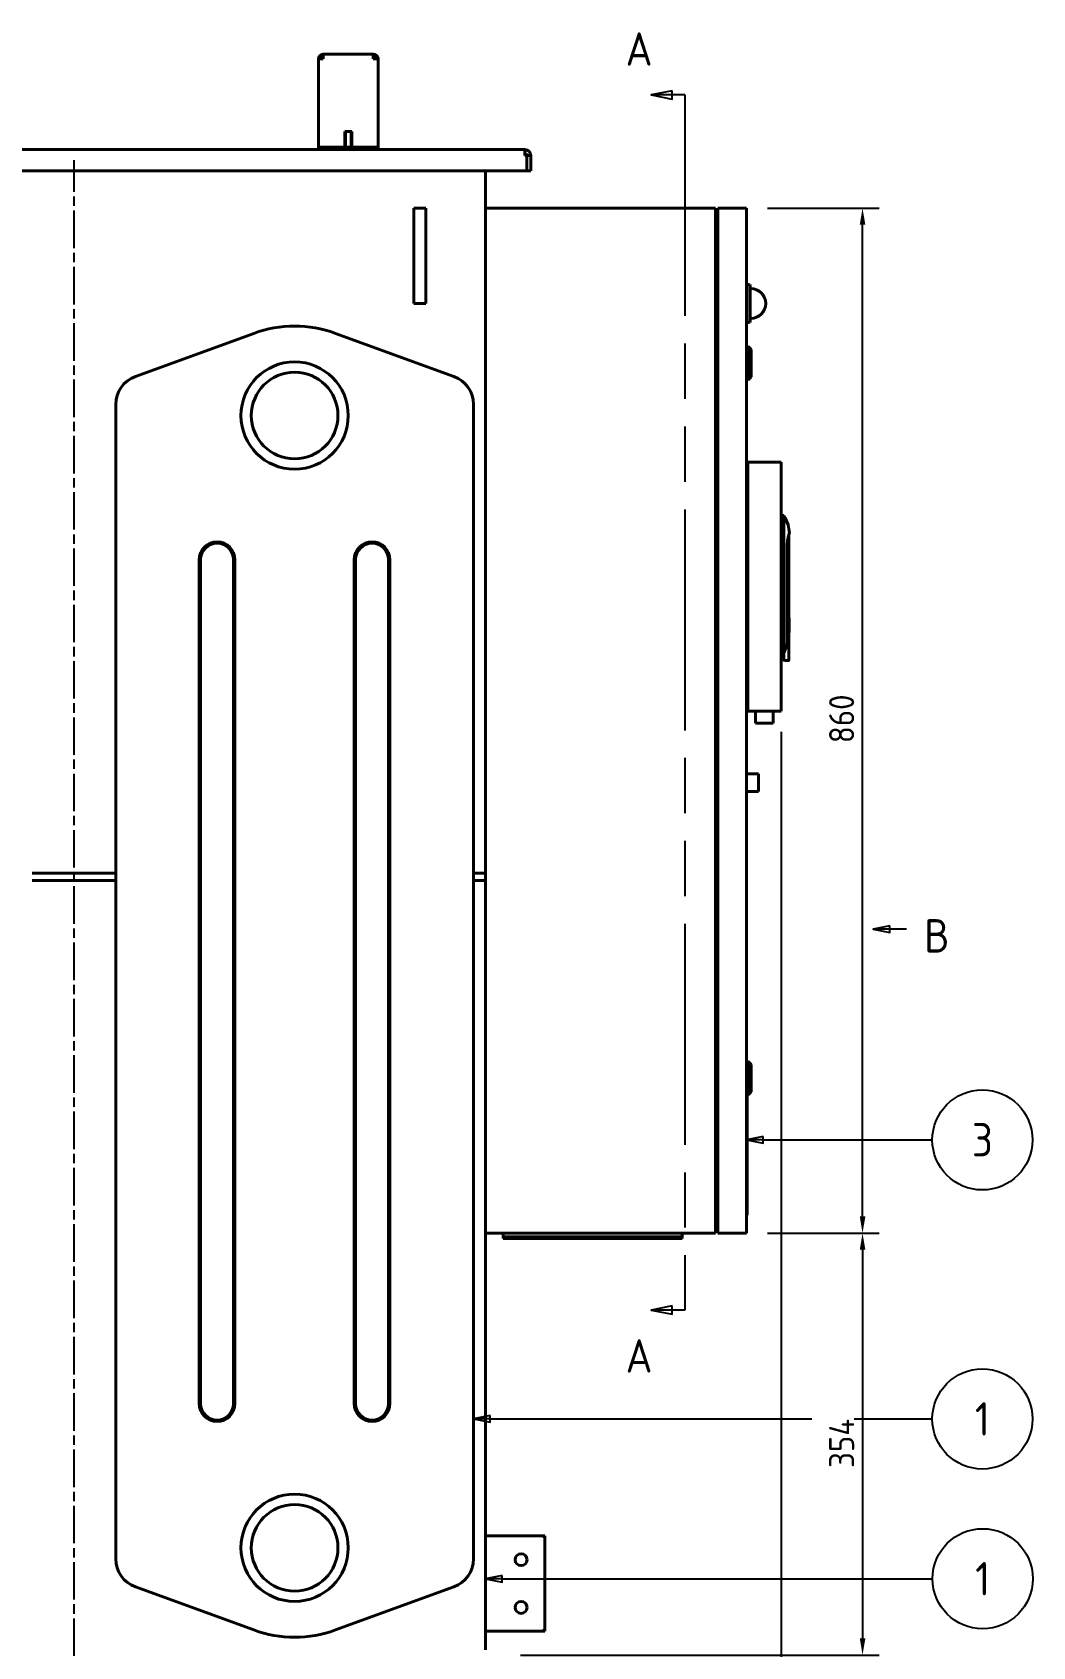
# Model space of a CAD drawing. Header units: millimetres. Extents: x 0 to 5887, y 0 to 4158.
# Drawn here: x 3216 to 4055, y 943 to 2298 of the extents above; entities that cross this region are included whole.
import ezdxf

# ---------------------------------------------------------------- set-up
doc = ezdxf.new("R2010")
doc.units = ezdxf.units.MM
doc.header["$LTSCALE"] = 7
doc.linetypes.add('CHAIN', pattern=[0.3543, 0.2362, -0.0295, 0.0591, -0.0295])
doc.linetypes.add('DOUBLE_DASH_CHAIN', pattern=[1.2403, 0.6614, -0.0827, 0.1654, -0.0827, 0.1654, -0.0827])
for name, color, linetype, lineweight in [('가시적인 것(ISO)', 3, 'Continuous', 40), ('가시적인 좁은 것(ISO)', 3, 'Continuous', 35), ('기호(ISO)', 5, 'Continuous', 25), ('단면선(ISO)', 7, 'CHAIN', 25), ('중심선(ISO)', 1, 'Continuous', 25), ('치수(ISO)', 2, 'Continuous', 25)]:
    doc.layers.add(name, color=color, linetype=linetype, lineweight=lineweight)
doc.styles.add('부품번호텍스트_M2B', font='isocp.shx')
doc.styles.add('치수 텍스트_PSTEK_POSCO', font='isocp.shx')
doc.dimstyles.new('치수_PSTEK_POSCO', dxfattribs={"dimscale": 7, "dimtxt": 3, "dimasz": 2, "dimexe": 2, "dimexo": 2.5, "dimgap": 1, "dimtad": 1, "dimrnd": 1e-08, "dimdsep": 46, "dimtxsty": '치수 텍스트_PSTEK_POSCO', "dimcen": 0.09, "dimdle": 10, "dimclrd": 7, "dimclre": 7, "dimclrt": 2, "dimadec": 1, "dimazin": 2, "dimtfac": 1, "dimtmove": 0, "dimatfit": 3, "dimfxl": 0, "dimtolj": 1, "dimlwd": -1, "dimlwe": -1, "dimarcsym": 0})

# ---------------------------------------------------------------- blocks, each defined once
blk = doc.blocks.new('2dTransSection0')
at = {"layer": '단면선(ISO)', "linetype": 'Continuous'}
for p, q in [((536.05, 321.24), (533.55, 320.74)), ((536.05, 320.24), (536.05, 321.24)), ((536.05, 320.74), (533.55, 320.74)), ((533.55, 320.74), (536.05, 320.24)), ((537.55, 320.74), (536.05, 320.74)), ((537.55, 320.74), (537.55, 317.02)), ((537.55, 178.82), (537.55, 175.1)), ((536.05, 175.6), (533.55, 175.1)), ((536.05, 175.1), (533.55, 175.1)), ((533.55, 175.1), (536.05, 174.6)), ((536.05, 174.6), (536.05, 175.6)), ((537.55, 175.1), (536.05, 175.1))]:
    blk.add_line(p, q, dxfattribs=at)
at = {"layer": '단면선(ISO)', "linetype": 'DOUBLE_DASH_CHAIN', "ltscale": 5.721274}
blk.add_line((537.55, 320.74), (537.55, 175.1), dxfattribs=at)
at = {"layer": '단면선(ISO)', "linetype": 'Continuous', "flags": 128}
for points in [[(536.05, 321.24), (533.55, 320.74), (536.05, 320.24), (536.05, 321.24)], [(536.05, 175.6), (533.55, 175.1), (536.05, 174.6), (536.05, 175.6)]]:
    blk.add_lwpolyline(points, dxfattribs=at)
at = {"layer": '단면선(ISO)'}
for points in [[(536.05, 321.24), (533.55, 320.74), (536.05, 320.24), (536.05, 321.24)], [(536.05, 175.6), (533.55, 175.1), (536.05, 174.6), (536.05, 175.6)]]:
    blk.add_solid(points, dxfattribs=at)
at = {"layer": '단면선(ISO)', "char_height": 4, "attachment_point": 7, "style": '부품번호텍스트_M2B'}
for insert in [(530.47, 324.24), (530.47, 167.59)]:
    blk.add_mtext('A', dxfattribs=dict(at, insert=insert))
blk = doc.blocks.new('품번기호1')
at = {"layer": '기호(ISO)', "color": 7}
for p, q in [((515.67, 143.29), (513.67, 142.89)), ((515.67, 142.49), (515.67, 143.29)), ((515.67, 142.89), (513.67, 142.89)), ((513.67, 142.89), (515.67, 142.49)), ((515.67, 142.89), (567.25, 142.89))]:
    blk.add_line(p, q, dxfattribs=at)
at = {"layer": '기호(ISO)', "color": 7, "flags": 128}
blk.add_lwpolyline([(515.67, 143.29), (513.67, 142.89), (515.67, 142.49), (515.67, 143.29)], dxfattribs=at)
at = {"layer": '기호(ISO)'}
blk.add_circle((573.25, 142.89), 6, dxfattribs=at)
at = {"layer": '기호(ISO)', "color": 7}
blk.add_solid([(515.67, 143.29), (513.67, 142.89), (515.67, 142.49), (515.67, 143.29)], dxfattribs=at)
at = {"layer": '기호(ISO)', "color": 7, "insert": (573.25, 142.89), "char_height": 4, "attachment_point": 5, "style": '부품번호텍스트_M2B'}
blk.add_mtext('1', dxfattribs=at)
blk = doc.blocks.new('품번기호2')
at = {"layer": '기호(ISO)', "color": 7}
for p, q in [((514.24, 162.44), (512.24, 162.04)), ((514.24, 162.04), (512.24, 162.04)), ((512.24, 162.04), (514.24, 161.64)), ((514.24, 161.64), (514.24, 162.44)), ((514.24, 162.04), (552.8, 162.04)), ((557.86, 162.04), (567.22, 162.04))]:
    blk.add_line(p, q, dxfattribs=at)
at = {"layer": '기호(ISO)', "color": 7, "flags": 128}
blk.add_lwpolyline([(514.24, 162.44), (512.24, 162.04), (514.24, 161.64), (514.24, 162.44)], dxfattribs=at)
at = {"layer": '기호(ISO)'}
blk.add_circle((573.22, 162.04), 6, dxfattribs=at)
at = {"layer": '기호(ISO)', "color": 7}
blk.add_solid([(514.24, 162.44), (512.24, 162.04), (514.24, 161.64), (514.24, 162.44)], dxfattribs=at)
at = {"layer": '기호(ISO)', "color": 7, "insert": (573.22, 162.04), "char_height": 4, "attachment_point": 5, "style": '부품번호텍스트_M2B'}
blk.add_mtext('1', dxfattribs=at)
blk = doc.blocks.new('품번기호3')
at = {"layer": '기호(ISO)', "color": 7}
for p, q in [((546.95, 195.89), (544.95, 195.49)), ((546.95, 195.49), (544.95, 195.49)), ((544.95, 195.49), (546.95, 195.09)), ((546.95, 195.09), (546.95, 195.89)), ((546.95, 195.49), (567.22, 195.49))]:
    blk.add_line(p, q, dxfattribs=at)
at = {"layer": '기호(ISO)', "color": 7, "flags": 128}
blk.add_lwpolyline([(546.95, 195.89), (544.95, 195.49), (546.95, 195.09), (546.95, 195.89)], dxfattribs=at)
at = {"layer": '기호(ISO)'}
blk.add_circle((573.22, 195.49), 6, dxfattribs=at)
at = {"layer": '기호(ISO)', "color": 7}
blk.add_solid([(546.95, 195.89), (544.95, 195.49), (546.95, 195.09), (546.95, 195.89)], dxfattribs=at)
at = {"layer": '기호(ISO)', "color": 7, "insert": (573.22, 195.51), "char_height": 4, "attachment_point": 5, "style": '부품번호텍스트_M2B'}
blk.add_mtext('3', dxfattribs=at)
blk = doc.blocks.new('*D38')
at = {"layer": 'Defpoints', "color": 0, "transparency": 16777216}
for p in [(3814.7, 2150.2), (3912, 2150.2), (3814.7, 1290.2)]:
    blk.add_point(p, dxfattribs=at)
at = {"layer": '치수(ISO)', "color": 7, "transparency": 16777216}
for p, q in [((3832.2, 2150.2), (3926, 2150.2)), ((3912, 1304.2), (3912, 2136.2)), ((3832.2, 1290.2), (3926, 1290.2))]:
    blk.add_line(p, q, dxfattribs=at)
for points in [[(3909.7, 2136.2), (3914.4, 2136.2), (3912, 2150.2)], [(3909.7, 1304.2), (3914.4, 1304.2), (3912, 1290.2)]]:
    blk.add_solid(points, dxfattribs=at)
at = {"layer": '치수(ISO)', "color": 2, "transparency": 16777216, "insert": (3894.5, 1701.3), "char_height": 21, "attachment_point": 4, "rotation": 90, "style": '치수 텍스트_PSTEK_POSCO'}
blk.add_mtext('\\A1;860', dxfattribs=at)
blk = doc.blocks.new('*D39')
at = {"layer": 'Defpoints', "color": 0, "transparency": 16777216}
for p in [(3814.7, 1290.2), (3607.7, 936.2), (3912, 936.2)]:
    blk.add_point(p, dxfattribs=at)
at = {"layer": '치수(ISO)', "color": 7, "transparency": 16777216}
for p, q in [((3832.2, 1290.2), (3926, 1290.2)), ((3912, 1276.2), (3912, 950.2)), ((3625.2, 936.2), (3926, 936.2))]:
    blk.add_line(p, q, dxfattribs=at)
for points in [[(3909.7, 1276.2), (3914.4, 1276.2), (3912, 1290.2)], [(3909.7, 950.2), (3914.4, 950.2), (3912, 936.2)]]:
    blk.add_solid(points, dxfattribs=at)
at = {"layer": '치수(ISO)', "color": 2, "transparency": 16777216, "insert": (3894.5, 1093.2), "char_height": 21, "attachment_point": 4, "rotation": 90, "style": '치수 텍스트_PSTEK_POSCO'}
blk.add_mtext('\\A1;354', dxfattribs=at)
blk = doc.blocks.new('*D43')
at = {"layer": 'Defpoints', "color": 0, "transparency": 16777216}
for p in [(2263.2, 1649.7), (3250.7, 935.4), (2263.2, 515.4)]:
    blk.add_point(p, dxfattribs=at)
at = {"layer": '치수(ISO)', "color": 7, "transparency": 16777216}
for p, q in [((2263.2, 1632.2), (2263.2, 501.4)), ((3250.7, 917.9), (3250.7, 501.4)), ((3236.7, 515.4), (2277.2, 515.4))]:
    blk.add_line(p, q, dxfattribs=at)
for points in [[(2277.2, 517.8), (2277.2, 513.1), (2263.2, 515.4)], [(3236.7, 517.8), (3236.7, 513.1), (3250.7, 515.4)]]:
    blk.add_solid(points, dxfattribs=at)
at = {"layer": '치수(ISO)', "color": 2, "transparency": 16777216, "insert": (2726.7, 532.9), "char_height": 21, "attachment_point": 4, "style": '치수 텍스트_PSTEK_POSCO'}
blk.add_mtext('\\A1;987.5', dxfattribs=at)
blk = doc.blocks.new('*D44')
at = {"layer": 'Defpoints', "color": 0, "transparency": 16777216}
for p in [(3843.7, 1728.2), (2157.2, 1377.2), (2157.2, 437.2)]:
    blk.add_point(p, dxfattribs=at)
at = {"layer": '치수(ISO)', "color": 7, "transparency": 16777216}
for p, q in [((3843.7, 1710.7), (3843.7, 423.2)), ((2157.2, 1359.7), (2157.2, 423.2)), ((3829.7, 437.2), (2171.2, 437.2))]:
    blk.add_line(p, q, dxfattribs=at)
for points in [[(2171.2, 439.5), (2171.2, 434.8), (2157.2, 437.2)], [(3829.7, 439.5), (3829.7, 434.8), (3843.7, 437.2)]]:
    blk.add_solid(points, dxfattribs=at)
at = {"layer": '치수(ISO)', "color": 2, "transparency": 16777216, "insert": (2965.3, 454.7), "char_height": 21, "attachment_point": 4, "style": '치수 텍스트_PSTEK_POSCO'}
blk.add_mtext('\\A1;1686.5', dxfattribs=at)
blk = doc.blocks.new('2dTransSection1')
at = {"layer": '단면선(ISO)', "linetype": 'Continuous'}
for p, q in [((562.12, 221.16), (560.12, 220.76)), ((562.12, 220.76), (560.12, 220.76)), ((560.12, 220.76), (562.12, 220.36)), ((562.12, 220.36), (562.12, 221.16)), ((564.12, 220.76), (562.12, 220.76))]:
    blk.add_line(p, q, dxfattribs=at)
at = {"layer": '단면선(ISO)', "linetype": 'Continuous', "flags": 128}
blk.add_lwpolyline([(562.12, 221.16), (560.12, 220.76), (562.12, 220.36), (562.12, 221.16)], dxfattribs=at)
at = {"layer": '단면선(ISO)'}
blk.add_solid([(562.12, 221.16), (560.12, 220.76), (562.12, 220.36), (562.12, 221.16)], dxfattribs=at)
at = {"layer": '단면선(ISO)', "insert": (566.24, 217.95), "char_height": 4, "attachment_point": 7, "style": '부품번호텍스트_M2B'}
blk.add_mtext('B', dxfattribs=at)

msp = doc.modelspace()

# ---------------------------------------------------------------- linework, layer by layer
at = {"layer": '가시적인 것(ISO)'}
for p, q in [((3459.6748, 2275.3871), (3459.6748, 2279.3871)), ((3459.6748, 2279.3871), (3501.6748, 2279.3871)), ((3501.6748, 2279.3871), (3501.6748, 2275.3871)), ((3459.6748, 2275.3871), (3455.6748, 2275.3871)), ((3455.6748, 2203.3871), (3455.6748, 2275.3871)), ((3505.6748, 2275.3871), (3501.6748, 2275.3871)), ((3505.6748, 2275.3871), (3505.6748, 2203.3871)), ((3483.6748, 2214.3871), (3477.6748, 2214.3871)), ((3477.6748, 2201.3871), (3477.6748, 2214.3871)), ((3483.6748, 2201.3871), (3483.6748, 2214.3871)), ((2872.6748, 2199.3871), (3628.6748, 2199.3871)), ((3455.6748, 2201.3871), (3455.6748, 2203.3871)), ((3458.6748, 2201.3871), (3455.6748, 2201.3871)), ((3455.6748, 2201.3871), (3455.6748, 2199.3871)), ((3458.6748, 2199.3871), (3458.6748, 2201.3871)), ((3458.6748, 2201.3871), (3502.6748, 2201.3871)), ((3505.6748, 2201.3871), (3502.6748, 2201.3871)), ((3502.6748, 2201.3871), (3502.6748, 2199.3871)), ((3505.6748, 2201.3871), (3505.6748, 2203.3871)), ((3505.6748, 2199.3871), (3505.6748, 2201.3871)), ((3630.4041, 2194.3871), (3628.6748, 2194.3871)), ((3630.4041, 2194.3871), (3630.4041, 2181.3871)), ((3630.4748, 2181.3871), (3630.4748, 2194.3871)), ((3630.4748, 2194.3871), (3633.6748, 2194.3871)), ((3633.6748, 2194.3871), (3633.6748, 2181.3871)), ((2870.9455, 2181.3871), (3630.4041, 2181.3871)), ((3595.6748, 1592.1871), (3595.6748, 2181.3871)), ((3633.6748, 2181.3871), (3630.4748, 2181.3871)), ((3535.6748, 2130.1871), (3535.6748, 2150.1871)), ((3545.6748, 2150.1871), (3535.6748, 2150.1871)), ((3545.6748, 2150.1871), (3545.6748, 2130.1871)), ((3595.6748, 2150.1871), (3788.6748, 2150.1871)), ((3788.6748, 2150.1871), (3788.6748, 1290.1871)), ((3790.6748, 1290.1871), (3790.6748, 2150.1871)), ((3790.6748, 2150.1871), (3814.6748, 2150.1871)), ((3814.6748, 1290.1871), (3814.6748, 2150.1871)), ((3535.6748, 2130.1871), (3535.6748, 2090.1871)), ((3545.6748, 2090.1871), (3545.6748, 2130.1871)), ((3788.6748, 2120.1871), (3790.6748, 2120.1871)), ((3535.6748, 2070.1871), (3535.6748, 2090.1871)), ((3545.6748, 2090.1871), (3545.6748, 2070.1871)), ((3817.3857, 2085.7674), (3814.6748, 2086.4405)), ((3817.3857, 2054.6068), (3817.3857, 2085.7674)), ((3817.6748, 2085.3871), (3817.3857, 2085.7674)), ((3817.6748, 2054.9871), (3817.6748, 2085.3871)), ((3817.6748, 2082.6871), (3818.2748, 2082.6871)), ((3535.6748, 2070.1871), (3545.6748, 2070.1871)), ((3817.3857, 2054.6068), (3814.6748, 2053.9337)), ((3817.6748, 2054.9871), (3817.3857, 2054.6068)), ((3817.6748, 2057.6871), (3818.2748, 2057.6871)), ((3401.4727, 2045.1564), (3302.1243, 2008.9965)), ((3569.2253, 2008.9965), (3469.8768, 2045.1564)), ((3814.6748, 2034.1871), (3816.1748, 2034.1871)), ((3816.1748, 2006.1871), (3816.1748, 2034.1871)), ((3818.6748, 2031.6871), (3816.1748, 2034.1871)), ((3788.6748, 2029.4481), (3790.6748, 2029.9152)), ((3789.2605, 2021.9702), (3788.6748, 2024.4995)), ((3788.6748, 2015.8747), (3789.2605, 2018.4041)), ((3790.4904, 2022.2574), (3789.2605, 2021.9702)), ((3790.4904, 2018.1169), (3789.2605, 2018.4041)), ((3789.3875, 2029.6871), (3789.3901, 2029.6871)), ((3789.6981, 2029.6871), (3789.3901, 2029.6871)), ((3790.6701, 2020.6871), (3789.3969, 2020.6871)), ((3789.3969, 2019.6871), (3789.3969, 2020.6871)), ((3790.6701, 2019.6871), (3789.3969, 2019.6871)), ((3790.6748, 2022.3004), (3790.4904, 2022.2574)), ((3790.6748, 2020.6871), (3790.6701, 2020.6871)), ((3790.6748, 2019.6871), (3790.6701, 2019.6871)), ((3818.6748, 2031.6871), (3818.6748, 2008.6871)), ((3788.6748, 2010.9261), (3790.6748, 2010.4591)), ((3789.3875, 2010.6871), (3789.3901, 2010.6871)), ((3789.6981, 2010.6871), (3789.3901, 2010.6871)), ((3790.6748, 2018.0738), (3790.4904, 2018.1169)), ((3814.6748, 2006.1871), (3816.1748, 2006.1871)), ((3818.6748, 2008.6871), (3816.1748, 2006.1871)), ((3285.6748, 1985.5042), (3285.6748, 1016.8701)), ((3585.6748, 1016.8701), (3585.6748, 1985.5042)), ((3815.6748, 1937.1871), (3843.6748, 1937.1871)), ((3815.6748, 1937.1871), (3815.6748, 1728.1871)), ((3843.6748, 1937.1871), (3843.6748, 1728.1871)), ((3814.6748, 1910.1871), (3815.6748, 1910.1871)), ((3845.9439, 1892.3381), (3843.6748, 1892.3381)), ((3845.9439, 1875.5518), (3845.9439, 1788.1979)), ((3850.1412, 1875.7592), (3850.1412, 1806.2224)), ((3848.8962, 1788.1902), (3848.8962, 1868.1871)), ((3355.6748, 1147.1871), (3355.6748, 1855.1871)), ((3356.8665, 1147.1871), (3356.8665, 1855.1871)), ((3384.483, 1855.1871), (3384.483, 1147.1871)), ((3385.6748, 1855.1871), (3385.6748, 1147.1871)), ((3485.6748, 1147.1871), (3485.6748, 1855.1871)), ((3486.8665, 1147.1871), (3486.8665, 1855.1871)), ((3514.483, 1855.1871), (3514.483, 1147.1871)), ((3515.6748, 1855.1871), (3515.6748, 1147.1871)), ((3850.3824, 1794.0371), (3850.3824, 1806.3371)), ((3850.1412, 1794.1519), (3850.1411, 1771.6042)), ((3845.9439, 1777.055), (3845.9439, 1771.5871)), ((3845.4439, 1773.4844), (3843.6748, 1773.4844)), ((3846.9439, 1770.5871), (3849.8211, 1770.5871)), ((3814.6748, 1755.1871), (3815.6748, 1755.1871)), ((3815.6748, 1728.1871), (3843.6748, 1728.1871)), ((3822.1748, 1728.1871), (3822.1748, 1718.1871)), ((3837.1748, 1728.1871), (3837.1748, 1718.1871)), ((3822.1748, 1718.1871), (3837.1748, 1718.1871)), ((3814.6748, 1675.6871), (3824.6748, 1675.6871)), ((3824.6748, 1660.6871), (3824.6748, 1675.6871)), ((3814.6748, 1660.6871), (3824.6748, 1660.6871)), ((3215.6748, 1592.1871), (3285.6748, 1592.1871)), ((3215.6748, 1586.1871), (3285.6748, 1586.1871)), ((3595.6748, 1592.1871), (3585.6748, 1592.1871)), ((3585.6748, 1586.1871), (3595.6748, 1586.1871)), ((3595.6748, 1586.1871), (3595.6748, 1592.1871)), ((3595.6748, 940.6871), (3595.6748, 1586.1871)), ((3788.6748, 1429.4481), (3790.6748, 1429.9152)), ((3789.2605, 1421.9702), (3788.6748, 1424.4995)), ((3789.3875, 1429.6871), (3789.3901, 1429.6871)), ((3789.6981, 1429.6871), (3789.3901, 1429.6871)), ((3790.6748, 1422.3004), (3790.4904, 1422.2574)), ((3814.6748, 1434.1871), (3816.1748, 1434.1871)), ((3816.1748, 1406.1871), (3816.1748, 1434.1871)), ((3818.6748, 1431.6871), (3816.1748, 1434.1871)), ((3818.6748, 1431.6871), (3818.6748, 1408.6871)), ((3788.6748, 1415.8747), (3789.2605, 1418.4041)), ((3788.6748, 1410.9261), (3790.6748, 1410.4591)), ((3790.4904, 1422.2574), (3789.2605, 1421.9702)), ((3790.4904, 1418.1169), (3789.2605, 1418.4041)), ((3789.3875, 1410.6871), (3789.3901, 1410.6871)), ((3789.6981, 1410.6871), (3789.3901, 1410.6871)), ((3790.6701, 1420.6871), (3789.3969, 1420.6871)), ((3789.3969, 1419.6871), (3789.3969, 1420.6871)), ((3790.6701, 1419.6871), (3789.3969, 1419.6871)), ((3790.6748, 1418.0738), (3790.4904, 1418.1169)), ((3790.6748, 1420.6871), (3790.6701, 1420.6871)), ((3790.6748, 1419.6871), (3790.6701, 1419.6871)), ((3814.6748, 1406.1871), (3816.1748, 1406.1871)), ((3815.1748, 1305.1871), (3815.1748, 1406.1871)), ((3815.1848, 1406.1871), (3815.1848, 1313.5822)), ((3818.6748, 1408.6871), (3816.1748, 1406.1871)), ((3788.6748, 1320.1871), (3790.6748, 1320.1871)), ((3815.1748, 1305.1871), (3814.6748, 1305.1871)), ((3815.1748, 1313.5822), (3815.1848, 1313.5822)), ((3815.1748, 1310.1871), (3815.1848, 1310.1871)), ((3815.1848, 1313.5822), (3815.1848, 1310.1871)), ((3595.6748, 1290.1871), (3788.6748, 1290.1871)), ((3610.6748, 1287.1871), (3610.6748, 1290.1871)), ((3610.6748, 1287.1871), (3760.6748, 1287.1871)), ((3610.6748, 1287.1871), (3610.6748, 1285.5871)), ((3613.6748, 1285.5871), (3613.6748, 1287.1871)), ((3757.6748, 1287.1871), (3613.6748, 1287.1871)), ((3757.6748, 1287.1871), (3757.6748, 1285.5871)), ((3760.6748, 1287.1871), (3760.6748, 1290.1871)), ((3760.6748, 1285.5871), (3760.6748, 1287.1871)), ((3814.6748, 1290.1871), (3790.6748, 1290.1871)), ((3610.6748, 1285.5871), (3613.6748, 1285.5871)), ((3613.6748, 1285.5871), (3757.6748, 1285.5871)), ((3757.6748, 1285.5871), (3760.6748, 1285.5871)), ((3595.6748, 1036.1871), (3642.6748, 1036.1871)), ((3643.1748, 1036.1871), (3642.6748, 1036.1871)), ((3643.1748, 1036.1871), (3645.6748, 1036.1871)), ((3645.6748, 1036.1871), (3645.6748, 1033.1871)), ((3645.6748, 959.1871), (3645.6748, 1033.1871)), ((3302.1243, 993.3778), (3401.4727, 957.2179)), ((3469.8768, 957.2179), (3569.2253, 993.3778)), ((3595.6748, 956.1871), (3642.6748, 956.1871)), ((3642.6748, 956.1871), (3643.1748, 956.1871)), ((3645.6748, 956.1871), (3643.1748, 956.1871)), ((3645.6748, 959.1871), (3645.6748, 956.1871))]:
    msp.add_line(p, q, dxfattribs=at)
for centre, radius in [((3435.6748, 1976.1871), 45), ((3435.6748, 1976.1871), 36.3397), ((3435.6748, 1026.1871), 45), ((3435.6748, 1026.1871), 36.3397), ((3625.6748, 1016.1871), 5), ((3625.6748, 976.1871), 5)]:
    msp.add_circle(centre, radius, dxfattribs=at)
for centre, radius, start, end in [((3459.6748, 2275.3871), 4, 90, 180), ((3459.6748, 2275.3871), 2, 90, 180), ((3501.6748, 2275.3871), 4, 0, 90), ((3501.6748, 2275.3871), 2, 0, 90), ((3818.2748, 2070.1871), 12.5, 270, 90), ((3435.6748, 1951.1871), 100, 70, 110), ((3310.6748, 1985.5042), 25, 110, 180), ((3560.6748, 1985.5042), 25, 0, 70), ((3814.912, 1873.6629), 36.218, 17.1715826, 31.0397636), ((3821.0248, 1875.5518), 29.82, 4.3373602, 17.1715826), ((3370.6748, 1855.1871), 15, 0, 180), ((3500.6748, 1855.1871), 15, 0, 180), ((3370.6748, 1855.1871), 13.8082, 0, 180), ((3500.6748, 1855.1871), 13.8082, 0, 180), ((3849.8824, 1806.3371), 0.5, 0, 58.841471), ((3825.9812, 1788.3068), 22.9153, 330.4303329, 359.708504), ((3849.8824, 1794.0371), 0.5, 301.1584721, 0), ((3846.9439, 1771.5871), 1, 180, 270), ((3370.6748, 1147.1871), 15, 180, 0), ((3370.6748, 1147.1871), 13.8082, 180, 0), ((3500.6748, 1147.1871), 15, 180, 0), ((3500.6748, 1147.1871), 13.8082, 180, 0), ((3642.6748, 1033.1871), 3, 0, 90), ((3310.6748, 1016.8701), 25, 180, 250), ((3560.6748, 1016.8701), 25, 290, 0), ((3435.6748, 1051.1871), 100, 250, 290), ((3642.6748, 959.1871), 3, 270, 0)]:
    msp.add_arc(centre, radius, start, end, dxfattribs=at)
for points, knots in [([(3628.6748, 2199.3871), (3628.6748, 2199.0981), (3628.6748, 2198.6646), (3628.6748, 2197.4823), (3628.6748, 2197.0906), (3628.6748, 2196.6524), (3628.6748, 2196.1871)], [0, 0, 0, 0, 0.5750445893, 0.5750445893, 0.5750445893, 0.7655533801, 0.7655533801, 0.7655533801, 0.7655533801]), ([(3628.6748, 2199.3871), (3630.1802, 2199.3871), (3631.6696, 2198.6646), (3632.6016, 2197.4823), (3632.9103, 2197.0906), (3633.16, 2196.6524), (3633.3395, 2196.1871)], [0, 0, 0, 0, 0.5750445894, 0.5750445894, 0.5750445894, 0.7655533801, 0.7655533801, 0.7655533801, 0.7655533801]), ([(3630.4748, 2194.3871), (3630.4748, 2195.0868), (3630.0266, 2195.7663), (3629.3835, 2196.0417), (3629.1603, 2196.1373), (3628.9176, 2196.1871), (3628.6748, 2196.1871)], [-1, -1, -1, -1, -0.257620627, -0.257620627, -0.257620627, 0, 0, 0, 0]), ([(3845.9439, 1883.252), (3845.9439, 1884.3364), (3845.9439, 1885.376), (3845.9439, 1887.3169), (3845.9439, 1888.2149), (3845.9439, 1889.4129), (3845.9439, 1889.7868), (3845.9439, 1890.6484), (3845.9439, 1891.0981), (3845.9439, 1891.656), (3845.9439, 1891.8218), (3845.9439, 1892.112), (3845.9439, 1892.2361), (3845.9439, 1892.3381)], [-1.437387601, -1.437387601, -1.437387601, -1.437387601, -1.077997962, -1.077997962, -0.718291007, -0.718291007, -0.538641982, -0.538641982, -0.269197769, -0.269197769, -0.134517837, -0.134517837, -0.000001, -0.000001, -0.000001, -0.000001]), ([(3845.9439, 1875.5518), (3845.9439, 1876.8747), (3845.9439, 1878.1992), (3845.9439, 1880.1402), (3845.9439, 1880.7797), (3845.9439, 1882.0354), (3845.9439, 1882.6519), (3845.9439, 1883.252)], [-0.7941828245, -0.7941828245, -0.7941828245, -0.7941828245, -0.3970604794, -0.3970604794, -0.1985164002, -0.1985164002, -0.000001, -0.000001, -0.000001, -0.000001]), ([(3850.0495, 1875.4632), (3849.8182, 1874.7146), (3849.5744, 1873.8195), (3849.182, 1871.8918), (3849.0271, 1870.837), (3848.9151, 1869.2423), (3848.8962, 1868.7137), (3848.8962, 1868.1871)], [0, 0, 0, 0, 0.3390208391, 0.3390208391, 0.6669325087, 0.6669325087, 0.8249051209, 0.8249051209, 0.8249051209, 0.8249051209]), ([(3850.7479, 1877.6993), (3850.6505, 1877.3903), (3850.502, 1876.9184), (3850.2347, 1876.0607), (3850.1451, 1875.7726), (3850.0495, 1875.4632)], [0, 0, 0, 0, 0.3156978564, 0.3156978564, 0.4551178764, 0.4551178764, 0.4551178764, 0.4551178764]), ([(3850.1412, 1794.1519), (3850.0622, 1794.4827), (3849.9637, 1794.9229), (3849.7561, 1796.0112), (3849.6337, 1796.7675), (3849.4596, 1798.4292), (3849.4106, 1799.3351), (3849.4106, 1800.1871), (3849.4106, 1801.0391), (3849.4596, 1801.945), (3849.6337, 1803.6068), (3849.7561, 1804.363), (3849.9637, 1805.4513), (3850.0622, 1805.8915), (3850.1412, 1806.2224)], [-0.721518367, -0.721518367, -0.721518367, -0.721518367, -0.511214098, -0.511214098, -0.255607049, -0.255607049, 0, 0, 0, 0.255607049, 0.255607049, 0.511214098, 0.511214098, 0.721518367, 0.721518367, 0.721518367, 0.721518367]), ([(3845.9439, 1777.1075), (3845.9439, 1777.808), (3845.9439, 1778.5867), (3845.9439, 1780.2755), (3845.9439, 1781.1808), (3845.9439, 1783.085), (3845.9439, 1784.078), (3845.9439, 1785.6058), (3845.9439, 1786.1205), (3845.9439, 1787.1562), (3845.9439, 1787.6771), (3845.9439, 1788.1979)], [-1.252209251, -1.252209251, -1.252209251, -1.252209251, -0.938968243, -0.938968243, -0.625761455, -0.625761455, -0.312628502, -0.312628502, -0.156249301, -0.156249301, -0.000001, -0.000001, -0.000001, -0.000001]), ([(3845.4439, 1776.7402), (3845.4951, 1776.7432), (3845.5494, 1776.7538), (3845.6307, 1776.7805), (3845.6571, 1776.7911), (3845.7209, 1776.8211), (3845.7568, 1776.8424), (3845.8366, 1776.9011), (3845.8767, 1776.942), (3845.9305, 1777.0273), (3845.9439, 1777.069), (3845.9439, 1777.1075)], [-0.07078120055, -0.07078120055, -0.07078120055, -0.07078120055, -0.05546196354, -0.05546196354, -0.04764297694, -0.04764297694, -0.03547688558, -0.03547688558, -0.01721739394, -0.01721739394, -0.00000104225, -0.00000104225, -0.00000104225, -0.00000104225]), ([(3845.9439, 1777.055), (3845.9439, 1777.0045), (3845.9439, 1776.9538), (3845.9439, 1776.9028), (3845.9439, 1776.7807), (3845.9439, 1776.6572), (3845.9439, 1776.533), (3845.9439, 1776.4774), (3845.9439, 1776.4216), (3845.9439, 1776.3658), (3845.9439, 1776.2334), (3845.9439, 1776.1008), (3845.9439, 1775.9693), (3845.9439, 1775.9216), (3845.9439, 1775.874), (3845.9439, 1775.8267), (3845.9439, 1775.6885), (3845.9439, 1775.5522), (3845.9439, 1775.4207), (3845.9439, 1775.3831), (3845.9439, 1775.3459), (3845.9439, 1775.3091), (3845.9439, 1775.1735), (3845.9439, 1775.0441), (3845.9439, 1774.9241), (3845.9439, 1774.898), (3845.9439, 1774.8723), (3845.9439, 1774.8471), (3845.9439, 1774.7253), (3845.9439, 1774.6143), (3845.9439, 1774.5169), (3845.9439, 1774.5015), (3845.9439, 1774.4864), (3845.9439, 1774.4717), (3845.9439, 1774.3741), (3845.9439, 1774.2918), (3845.9439, 1774.2177), (3845.9439, 1774.2099), (3845.9439, 1774.2022), (3845.9439, 1774.1946), (3845.9439, 1774.1191), (3845.9439, 1774.0519), (3845.9439, 1773.9944), (3845.9439, 1773.991), (3845.9439, 1773.9877), (3845.9439, 1773.9844)], [0.0890031704, 0.0890031704, 0.0890031704, 0.0890031704, 0.125, 0.125, 0.125, 0.2112975351, 0.2112975351, 0.2112975351, 0.25, 0.25, 0.25, 0.3417092479, 0.3417092479, 0.3417092479, 0.375, 0.375, 0.375, 0.4721806744, 0.4721806744, 0.4721806744, 0.5, 0.5, 0.5, 0.6026523465, 0.6026523465, 0.6026523465, 0.625, 0.625, 0.625, 0.7329148, 0.7329148, 0.7329148, 0.75, 0.75, 0.75, 0.8630816372, 0.8630816372, 0.8630816372, 0.875, 0.875, 0.875, 0.9931297248, 0.9931297248, 0.9931297248, 1, 1, 1, 1]), ([(3845.4439, 1773.4844), (3845.5085, 1773.4844), (3845.5734, 1773.4971), (3845.6339, 1773.5219), (3845.6944, 1773.5468), (3845.7503, 1773.5839), (3845.797, 1773.6304), (3845.8436, 1773.6769), (3845.8809, 1773.7327), (3845.9059, 1773.7933), (3845.931, 1773.8539), (3845.9439, 1773.9192), (3845.9439, 1773.9844)], [0, 0, 0, 0, 0.25, 0.25, 0.25, 0.5, 0.5, 0.5, 0.75, 0.75, 0.75, 1, 1, 1, 1]), ([(3850.1412, 1770.703), (3850.1288, 1770.6927), (3850.1159, 1770.683), (3850.0622, 1770.6464), (3850.0173, 1770.6247), (3849.9226, 1770.595), (3849.8716, 1770.5872), (3849.8211, 1770.5872)], [0, 0, 0, 0, 0.00483601772, 0.00483601772, 0.01948512564, 0.01948512564, 0.03461617554, 0.03461617554, 0.03461617554, 0.03461617554]), ([(3850.1412, 1770.703), (3850.1412, 1770.7035), (3850.1412, 1770.7043), (3850.1412, 1770.7101), (3850.1412, 1770.7205), (3850.1412, 1770.7352), (3850.1412, 1770.754), (3850.1412, 1770.7769), (3850.1412, 1770.8035), (3850.1412, 1770.8337), (3850.1412, 1770.867), (3850.1412, 1770.9032), (3850.1412, 1770.9419), (3850.1412, 1770.9827), (3850.1412, 1771.0251), (3850.1412, 1771.0686), (3850.1412, 1771.1128), (3850.1412, 1771.1572), (3850.1412, 1771.2011), (3850.1412, 1771.2438), (3850.1412, 1771.2856), (3850.1412, 1771.3265), (3850.1412, 1771.366), (3850.1412, 1771.4042), (3850.1412, 1771.4414), (3850.1412, 1771.4785), (3850.1411, 1771.5162), (3850.1412, 1771.5579), (3850.1411, 1771.5884), (3850.1411, 1771.6042)], [0.5017582975, 0.5017582975, 0.5017582975, 0.5017582975, 0.5185185185, 0.537037037, 0.5555555556, 0.5740740741, 0.5925925926, 0.6111111111, 0.6296296296, 0.6481481481, 0.6666666667, 0.6851851852, 0.7037037037, 0.7222222222, 0.7407407407, 0.7592592593, 0.7777777778, 0.7962962963, 0.8148148148, 0.8333333333, 0.8518518519, 0.8703703704, 0.8888888889, 0.9074074074, 0.9259259259, 0.9444444444, 0.962962963, 0.9814814815, 1, 1, 1, 1])]:
    msp.add_open_spline(points, degree=3, knots=knots, dxfattribs=at)
for points in [[(3628.6748, 2196.1871), (3628.6748, 2195.6146), (3628.6748, 2195.0009), (3628.6748, 2194.3871)], [(3633.3395, 2196.1871), (3633.5605, 2195.6146), (3633.6748, 2195.0009), (3633.6748, 2194.3871)], [(3789.3969, 2020.6871), (3789.3969, 2021.1183), (3789.3509, 2021.5494), (3789.2605, 2021.9702)], [(3789.2605, 2018.4041), (3789.3509, 2018.8249), (3789.3969, 2019.256), (3789.3969, 2019.6871)], [(3789.3901, 2029.6871), (3789.3902, 2029.6625), (3789.3873, 2029.6379), (3789.3815, 2029.6132)], [(3789.3901, 2010.6871), (3789.3902, 2010.7117), (3789.3873, 2010.7363), (3789.3815, 2010.7611)], [(3850.7593, 1877.8069), (3850.7626, 1877.7722), (3850.7586, 1877.7347), (3850.7476, 1877.6993)], [(3849.8211, 1770.5872), (3849.8211, 1770.5872), (3849.8211, 1770.5872), (3849.8211, 1770.5872)], [(3789.3901, 1429.6871), (3789.3902, 1429.6625), (3789.3873, 1429.6379), (3789.3815, 1429.6132)], [(3789.3969, 1420.6871), (3789.3969, 1421.1183), (3789.3509, 1421.5494), (3789.2605, 1421.9702)], [(3789.2605, 1418.4041), (3789.3509, 1418.8249), (3789.3969, 1419.256), (3789.3969, 1419.6871)], [(3789.3901, 1410.6871), (3789.3902, 1410.7117), (3789.3873, 1410.7363), (3789.3815, 1410.7611)]]:
    msp.add_open_spline(points, degree=3, dxfattribs=at)
at = {"layer": '가시적인 좁은 것(ISO)'}
for p, q in [((3478.2738, 2214.3871), (3478.2738, 2201.3871)), ((3483.0758, 2201.3871), (3483.0758, 2214.3871))]:
    msp.add_line(p, q, dxfattribs=at)
at = {"layer": '중심선(ISO)', "linetype": 'CHAIN', "ltscale": 19.051651}
msp.add_line((3250.6748, 935.4371), (3250.6748, 2190.4371), dxfattribs=at)

# ---------------------------------------------------------------- block references
at = {"layer": '기호(ISO)', "xscale": 7, "yscale": 7, "zscale": 7}
for name in ['품번기호3', '품번기호2', '품번기호1']:
    msp.add_blockref(name, (0, 0), dxfattribs=at)
at = {"layer": '단면선(ISO)', "xscale": 7, "yscale": 7, "zscale": 7}
for name in ['2dTransSection0', '2dTransSection1']:
    msp.add_blockref(name, (0, 0), dxfattribs=at)

# ---------------------------------------------------------------- dimensions: what is measured, and where the dimension line sits
at = {"layer": '치수(ISO)', "color": 7}
for base, p1, p2, angle, picture, middle in [((3912.0404, 2150.1871), (3814.6748, 1290.1871), (3814.6748, 2150.1871), 90, '*D38', (3912.0404, 1720.1871)), ((2157.1748, 437.15), (3843.6748, 1728.1871), (2157.1748, 1377.1871), 180, '*D44', (3000.4248, 437.15)), ((2263.1748, 515.4371), (3250.6748, 935.4371), (2263.1748, 1649.6871), 180, '*D43', (2756.9248, 515.4371)), ((3912.0404, 936.1871), (3814.6748, 1290.1871), (3607.6748, 936.1871), 90, '*D39', (3912.0404, 1113.1871))]:
    dim = msp.add_linear_dim(base=base, p1=p1, p2=p2, angle=angle, dimstyle='치수_PSTEK_POSCO', override={"dimdec": 2, "dimtp": 0, "dimtm": 0, "dimtdec": 2, "dimtofl": 0, "dimatfit": 1}, dxfattribs=at)
    dim.commit()
    dim.dimension.update_dxf_attribs({"geometry": picture, "text_midpoint": middle, "dimtype": 160})

doc.saveas('drawing.dxf')
